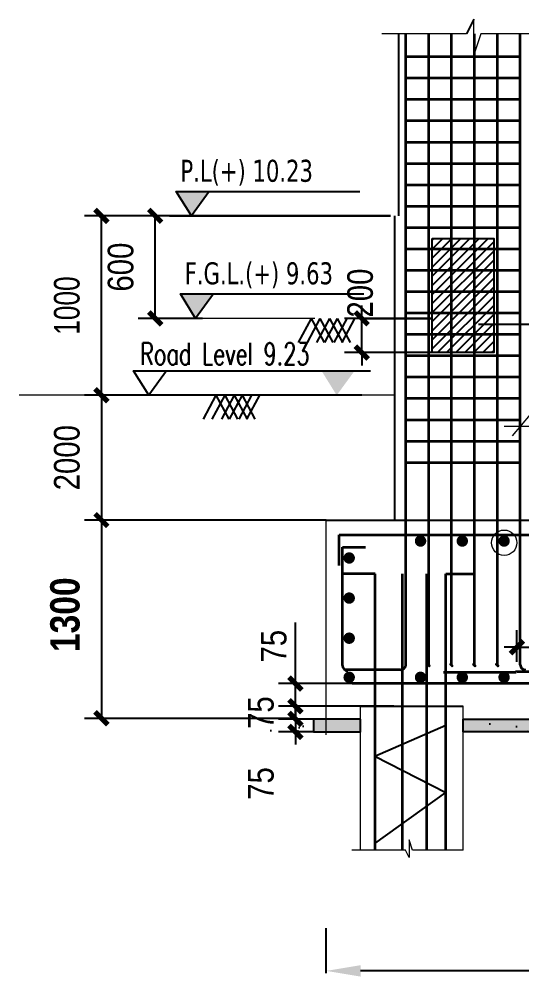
# Model space of a CAD drawing. Header units: millimetres. Extents: x 6239764 to 13047540, y 367704 to 979893.
# Drawn here: x 6505026 to 6507967, y 401180 to 406790 of the extents above; entities that cross this region are included whole.
import ezdxf

# ---------------------------------------------------------------- set-up
doc = ezdxf.new("R2010")
doc.units = ezdxf.units.MM
doc.header["$LTSCALE"] = 300
doc.linetypes.add('DASHED2', pattern=[0.375, 0.25, -0.125])
doc.linetypes.add('K', pattern=[2.5, 1.25, -0.25, 0.25, -0.25, 0.25, -0.25])
doc.layers.add('07', color=6, linetype='K')
doc.layers.add('DIM', color=4, linetype='Continuous')
for name, color, linetype, lineweight in [('covering', 7, 'Continuous', 15), ('dimension', 194, 'Continuous', 20), ('ROD', 10, 'Continuous', 35)]:
    doc.layers.add(name, color=color, linetype=linetype, lineweight=lineweight)
doc.styles.add('1-100', font='romans.shx', dxfattribs={"height": 200})
doc.styles.add('AFTXT', font='')
doc.styles.add('NARROW', font='ARIALN.TTF')
doc.styles.get("Standard").update_dxf_attribs({"font": 'txt8.shx', "width": 0.7, "bigfont": 'hztxt_ii.shx'})
doc.styles.add('TEXT', font='swisscl.ttf')
doc.styles.get('AFTXT').set_extended_font_data('Romans.shx')
doc.linetypes.add('ZIGZAG', pattern='A,0.0001,-0.2,[131,ltypeshp.shx,S=0.2,R=0,X=-0.2,Y=0],-0.4,[131,ltypeshp.shx,S=0.2,R=180,X=0.2,Y=0],-0.2', length=0.8001)
doc.dimstyles.new('1-100', dxfattribs={"dimtxt": 210, "dimasz": 200, "dimexe": 250, "dimexo": 150, "dimgap": 75, "dimtad": 1, "dimdec": 0, "dimzin": 3, "dimdsep": 46, "dimtxsty": '1-100', "dimcen": 0.09, "dimclrd": 161, "dimclre": 161, "dimclrt": 161, "dimadec": 0, "dimazin": 0, "dimtfac": 1, "dimtdec": 0, "dimtofl": 0, "dimtmove": 2, "dimatfit": 3, "dimfxl": 1, "dimtolj": 1, "dimtzin": 0, "dimarcsym": 0})
doc.dimstyles.new('1_8 N1', dxfattribs={"dimscale": 1.5, "dimtxt": 48, "dimasz": 36, "dimexe": 18, "dimexo": 18, "dimgap": 15, "dimtad": 1, "dimdec": 1, "dimzin": 3, "dimdsep": 46, "dimlunit": 4, "dimtxsty": 'TEXT', "dimblk": 'ARCHTICK', "dimcen": 5, "dimdle": 18, "dimclrd": 8, "dimclre": 8, "dimclrt": 256, "dimadec": 0, "dimazin": 0, "dimtfac": 1, "dimtdec": 1, "dimtix": 1, "dimtmove": 0, "dimatfit": 3, "dimfxl": 0.18, "dimtvp": 0.75, "dimtolj": 1, "dimtzin": 0, "dimlwe": -1, "dimarcsym": 0})
doc.dimstyles.new('IED-2', dxfattribs={"dimscale": 50, "dimtxt": 3, "dimasz": 0.5, "dimexe": 2, "dimexo": 0, "dimgap": 2.5, "dimtad": 1, "dimdec": 0, "dimzin": 0, "dimdsep": 46, "dimtxsty": 'AFTXT', "dimblk": '_DOT7', "dimcen": 0.09, "dimclre": 7, "dimclrt": 3, "dimadec": 0, "dimazin": 0, "dimtfac": 1, "dimtdec": 0, "dimtix": 1, "dimtmove": 0, "dimatfit": 3, "dimldrblk": '_DOT7', "dimfxl": 1, "dimtolj": 1, "dimtzin": 0, "dimarcsym": 0})

# ---------------------------------------------------------------- blocks, each defined once
blk = doc.blocks.new('_ArchTick')
at = {"color": 0, "linetype": 'ByBlock', "const_width": 0.4}
blk.add_lwpolyline([(-0.5, -0.5), (0.5, 0.5)], dxfattribs=at)
blk = doc.blocks.new('*D802')
at = {"color": 7, "lineweight": -2, "transparency": 16777216}
for p, q in [((6507198, 405639.2), (6505406.9, 405639.2)), ((6507030.1, 404589.2), (6505406.9, 404589.2))]:
    blk.add_line(p, q, dxfattribs=at)
at = {"color": 0, "lineweight": -2, "transparency": 16777216}
blk.add_line((6505506.9, 404589.2), (6505506.9, 405639.2), dxfattribs=at)
at = {"layer": 'Defpoints', "color": 0, "transparency": 16777216}
for p in [(6505506.9, 405639.2), (6507198, 405639.2, 0), (6507030.1, 404589.2)]:
    blk.add_point(p, dxfattribs=at)
at = {"color": 0, "lineweight": -2, "transparency": 16777216, "xscale": 75, "yscale": 75, "zscale": 75}
for p, rotation in [((6505506.9, 405639.2), 90), ((6505506.9, 404589.2), 270)]:
    blk.add_blockref('_ArchTick', p, dxfattribs=dict(at, rotation=rotation))
at = {"color": 3, "transparency": 16777216, "insert": (6505305, 405114.2), "char_height": 150, "attachment_point": 5, "rotation": 90, "style": 'NARROW'}
blk.add_mtext('\\A1;{\\fSwis721 LtCn BT|b0|i0|c0|p34;1000}', dxfattribs=at)
blk = doc.blocks.new('_DOT7')
at = {"color": 7, "linetype": 'Continuous'}
blk.add_line((-0.5, 0), (-1, 0), dxfattribs=at)
at = {"color": 7, "linetype": 'Continuous', "const_width": 0.5}
blk.add_lwpolyline([(-0.25, 0, 1), (0.25, 0, 1), (-0.25, 0, 1)], format="xyb", dxfattribs=at)
blk = doc.blocks.new('*D803')
at = {"color": 7, "lineweight": -2, "transparency": 16777216}
for p, q in [((6506823, 403858.9), (6505406.9, 403858.9)), ((6506638.3, 402698.5), (6505406.9, 402698.5))]:
    blk.add_line(p, q, dxfattribs=at)
at = {"color": 0, "lineweight": -2, "transparency": 16777216}
blk.add_line((6505506.9, 403858.9), (6505506.9, 402698.5), dxfattribs=at)
at = {"layer": 'Defpoints', "color": 0, "transparency": 16777216}
for p in [(6506823, 403858.9), (6505506.9, 402698.5), (6506638.3, 402698.5, 0)]:
    blk.add_point(p, dxfattribs=at)
at = {"color": 0, "lineweight": -2, "transparency": 16777216, "xscale": 75, "yscale": 75, "zscale": 75}
for p, rotation in [((6505506.9, 403858.9), 90), ((6505506.9, 402698.5), 270)]:
    blk.add_blockref('_ArchTick', p, dxfattribs=dict(at, rotation=rotation))
at = {"color": 3, "transparency": 16777216, "insert": (6505294.4, 403304.8), "char_height": 150, "attachment_point": 5, "rotation": 90, "style": 'NARROW'}
blk.add_mtext('\\A1;{\\fArial Narrow|b1|i0|c0|p34;\\H1.143x;\\C2;1300}', dxfattribs=at)
blk = doc.blocks.new('*D804')
at = {"color": 0, "lineweight": -2, "transparency": 16777216}
for p, q in [((6506642.2, 402902.3), (6506642.2, 403258.8)), ((6506642.2, 402769.5), (6506642.2, 402902.3))]:
    blk.add_line(p, q, dxfattribs=at)
at = {"color": 7, "lineweight": -2, "transparency": 16777216}
for p, q in [((6507217.4, 402902.3), (6506542.2, 402902.3)), ((6507217.4, 402769.5), (6506542.2, 402769.5))]:
    blk.add_line(p, q, dxfattribs=at)
at = {"layer": 'Defpoints', "color": 0, "transparency": 16777216}
for p in [(6506642.2, 402902.3), (6507217.4, 402902.3, 0), (6507217.4, 402769.5, 0)]:
    blk.add_point(p, dxfattribs=at)
at = {"color": 0, "lineweight": -2, "transparency": 16777216, "xscale": 75, "yscale": 75, "zscale": 75}
for p, rotation in [((6506642.2, 402902.3), 90), ((6506642.2, 402769.5), 270)]:
    blk.add_blockref('_ArchTick', p, dxfattribs=dict(at, rotation=rotation))
at = {"color": 3, "transparency": 16777216, "insert": (6506515.9, 403120.7), "char_height": 150, "attachment_point": 5, "rotation": 90, "style": 'NARROW'}
blk.add_mtext('\\A1;75', dxfattribs=at)
blk = doc.blocks.new('*D805')
at = {"color": 0, "lineweight": -2, "transparency": 16777216}
for p, q in [((6507030.1, 405039.2), (6507030.1, 405114.2)), ((6507030.1, 404839.2), (6507030.1, 405039.2)), ((6507030.1, 404839.2), (6507030.1, 404764.2))]:
    blk.add_line(p, q, dxfattribs=at)
at = {"color": 7, "lineweight": -2, "transparency": 16777216}
for p, q in [((6507443, 405039.2), (6506930.1, 405039.2)), ((6507443, 404839.2), (6506930.1, 404839.2))]:
    blk.add_line(p, q, dxfattribs=at)
at = {"layer": 'Defpoints', "color": 0, "transparency": 16777216}
for p in [(6507030.1, 405039.2), (6507443, 405039.2, 0), (6507443, 404839.2, 0)]:
    blk.add_point(p, dxfattribs=at)
at = {"color": 0, "lineweight": -2, "transparency": 16777216, "xscale": 75, "yscale": 75, "zscale": 75}
for p, rotation in [((6507030.1, 405039.2), 270), ((6507030.1, 404839.2), 90)]:
    blk.add_blockref('_ArchTick', p, dxfattribs=dict(at, rotation=rotation))
at = {"color": 3, "transparency": 16777216, "insert": (6507021.4, 405187.3), "char_height": 150, "attachment_point": 5, "rotation": 90, "style": 'NARROW'}
blk.add_mtext('\\A1;200', dxfattribs=at)
blk = doc.blocks.new('*D797')
at = {"color": 0, "lineweight": -2, "transparency": 16777216}
for p, q in [((6506642.2, 402769.5), (6506642.2, 402844.5)), ((6506642.2, 402769.5), (6506642.2, 402694.5)), ((6506642.2, 402694.5), (6506642.2, 402619.5))]:
    blk.add_line(p, q, dxfattribs=at)
at = {"color": 7, "lineweight": -2, "transparency": 16777216}
for p, q in [((6507023, 402769.5), (6506542.2, 402769.5)), ((6506748, 402694.5), (6506542.2, 402694.5))]:
    blk.add_line(p, q, dxfattribs=at)
at = {"layer": 'Defpoints', "color": 0, "transparency": 16777216}
for p in [(6507023, 402769.5, 0), (6506642.2, 402694.5), (6506748, 402694.5, 0)]:
    blk.add_point(p, dxfattribs=at)
at = {"color": 0, "lineweight": -2, "transparency": 16777216, "xscale": 75, "yscale": 75, "zscale": 75}
for p, rotation in [((6506642.2, 402769.5), 270), ((6506642.2, 402694.5), 90)]:
    blk.add_blockref('_ArchTick', p, dxfattribs=dict(at, rotation=rotation))
at = {"color": 3, "transparency": 16777216, "insert": (6506440.9, 402732), "char_height": 150, "attachment_point": 5, "rotation": 90, "style": 'NARROW'}
blk.add_mtext('\\A1;75', dxfattribs=at)
blk = doc.blocks.new('*D798')
at = {"color": 0, "lineweight": -2, "transparency": 16777216}
for p, q in [((6506642.2, 402694.5), (6506642.2, 402769.5)), ((6506642.2, 402694.5), (6506642.2, 402619.5)), ((6506642.2, 402619.5), (6506642.2, 402544.5))]:
    blk.add_line(p, q, dxfattribs=at)
at = {"color": 7, "lineweight": -2, "transparency": 16777216}
for p, q in [((6506754.7, 402694.5), (6506542.2, 402694.5)), ((6506754.7, 402619.5), (6506542.2, 402619.5))]:
    blk.add_line(p, q, dxfattribs=at)
at = {"layer": 'Defpoints', "color": 0, "transparency": 16777216}
for p in [(6506754.7, 402694.5), (6506642.2, 402619.5), (6506754.7, 402619.5, 0)]:
    blk.add_point(p, dxfattribs=at)
at = {"color": 0, "lineweight": -2, "transparency": 16777216, "xscale": 75, "yscale": 75, "zscale": 75}
for p, rotation in [((6506642.2, 402694.5), 270), ((6506642.2, 402619.5), 90)]:
    blk.add_blockref('_ArchTick', p, dxfattribs=dict(at, rotation=rotation))
at = {"color": 3, "transparency": 16777216, "insert": (6506440.9, 402317.2), "char_height": 150, "attachment_point": 5, "rotation": 90, "style": 'NARROW'}
blk.add_mtext('\\A1;75', dxfattribs=at)
blk = doc.blocks.new('*D799')
at = {"color": 7, "lineweight": -2, "transparency": 16777216}
for p, q in [((6507938, 403029), (6507938, 403214.7)), ((6508388, 403029), (6508388, 403214.7))]:
    blk.add_line(p, q, dxfattribs=at)
at = {"color": 0, "lineweight": -2, "transparency": 16777216}
for p, q in [((6507938, 403114.7), (6507863, 403114.7)), ((6507938, 403114.7), (6508388, 403114.7)), ((6508388, 403114.7), (6508463, 403114.7))]:
    blk.add_line(p, q, dxfattribs=at)
at = {"layer": 'Defpoints', "color": 0, "transparency": 16777216}
for p in [(6508388, 403114.7), (6507938, 403029, 0), (6508388, 403029, 0)]:
    blk.add_point(p, dxfattribs=at)
at = {"color": 0, "lineweight": -2, "transparency": 16777216, "xscale": 75, "yscale": 75, "zscale": 75}
blk.add_blockref('_ArchTick', (6507938, 403114.7), dxfattribs=at)
at = {"color": 0, "lineweight": -2, "transparency": 16777216, "xscale": 75, "yscale": 75, "zscale": 75, "rotation": 180}
blk.add_blockref('_ArchTick', (6508388, 403114.7), dxfattribs=at)
at = {"color": 3, "transparency": 16777216, "insert": (6508163, 403316.3), "char_height": 150, "attachment_point": 5, "style": 'NARROW'}
blk.add_mtext('\\A1;450', dxfattribs=at)
blk = doc.blocks.new('*D800')
at = {"color": 7, "lineweight": -2, "transparency": 16777216}
for p, q in [((6507030.1, 404589.2), (6505406.9, 404589.2)), ((6506823, 403858.9), (6505406.9, 403858.9))]:
    blk.add_line(p, q, dxfattribs=at)
at = {"color": 0, "lineweight": -2, "transparency": 16777216}
blk.add_line((6505506.9, 404589.2), (6505506.9, 403858.9), dxfattribs=at)
at = {"layer": 'Defpoints', "color": 0, "transparency": 16777216}
for p in [(6507030.1, 404589.2, 0), (6505506.9, 403858.9), (6506823, 403858.9)]:
    blk.add_point(p, dxfattribs=at)
at = {"color": 0, "lineweight": -2, "transparency": 16777216, "xscale": 75, "yscale": 75, "zscale": 75}
for p, rotation in [((6505506.9, 404589.2), 90), ((6505506.9, 403858.9), 270)]:
    blk.add_blockref('_ArchTick', p, dxfattribs=dict(at, rotation=rotation))
at = {"color": 3, "transparency": 16777216, "insert": (6505305.3, 404224), "char_height": 150, "attachment_point": 5, "rotation": 90, "style": 'NARROW'}
blk.add_mtext('\\A1;2000', dxfattribs=at)
blk = doc.blocks.new('*D801')
at = {"color": 7, "lineweight": -2, "transparency": 16777216}
for p, q in [((6506098, 405639.2), (6505721.5, 405639.2)), ((6506098, 405039.2), (6505721.5, 405039.2))]:
    blk.add_line(p, q, dxfattribs=at)
at = {"color": 0, "lineweight": -2, "transparency": 16777216}
blk.add_line((6505821.5, 405039.2), (6505821.5, 405639.2), dxfattribs=at)
at = {"layer": 'Defpoints', "color": 0, "transparency": 16777216}
for p in [(6505821.5, 405639.2), (6506098, 405639.2, 0), (6506098, 405039.2, 0)]:
    blk.add_point(p, dxfattribs=at)
at = {"color": 0, "lineweight": -2, "transparency": 16777216, "xscale": 75, "yscale": 75, "zscale": 75}
for p, rotation in [((6505821.5, 405639.2), 90), ((6505821.5, 405039.2), 270)]:
    blk.add_blockref('_ArchTick', p, dxfattribs=dict(at, rotation=rotation))
at = {"color": 3, "transparency": 16777216, "insert": (6505619.9, 405339.2), "char_height": 150, "attachment_point": 5, "rotation": 90, "style": 'NARROW'}
blk.add_mtext('\\A1;600', dxfattribs=at)
blk = doc.blocks.new('*D806')
at = {"layer": '07', "color": 161, "linetype": 'Continuous', "lineweight": -2, "ltscale": 0.1, "transparency": 16777216}
for p, q in [((6506823, 401206.8), (6506823, 401470.3)), ((6525823, 401206.8), (6525823, 401470.3)), ((6525623, 401220.3), (6507023, 401220.3))]:
    blk.add_line(p, q, dxfattribs=at)
at = {"layer": '07', "color": 161, "linetype": 'Continuous', "ltscale": 0.1, "transparency": 16777216}
for points in [[(6507023, 401253.6), (6507023, 401187), (6506823, 401220.3)], [(6525623, 401253.6), (6525623, 401187), (6525823, 401220.3)]]:
    blk.add_solid(points, dxfattribs=at)
at = {"layer": 'Defpoints', "color": 0, "linetype": 'Continuous', "ltscale": 0.1, "transparency": 16777216}
for p in [(6506823, 401220.3), (6506823, 401056.8), (6525823, 401056.8)]:
    blk.add_point(p, dxfattribs=at)
at = {"layer": '07', "color": 161, "linetype": 'Continuous', "ltscale": 0.1, "transparency": 16777216, "insert": (6516323, 401395.3), "char_height": 200, "attachment_point": 5, "style": '1-100'}
blk.add_mtext('\\A1;19000', dxfattribs=at)

msp = doc.modelspace()

# ---------------------------------------------------------------- hatches: boundary and pattern name
h = msp.add_hatch()
h.set_pattern_fill('ANSI31', color=256, scale=299.999995, style=0)
h.set_pattern_definition([(45, (2548165.32, 1049007.72), (-26.51650382, 26.51650382), [])])
h.paths.add_polyline_path([(6507443, 404839.2), (6507569.5, 404839.2), (6507569.5, 405506.1), (6507443, 405506.1)])
h.paths.add_polyline_path([(6507569.5, 404839.2), (6507693.7, 404839.2), (6507693.7, 405506.1), (6507569.5, 405506.1)])
h.paths.add_polyline_path([(6507693.7, 404839.2), (6507803, 404839.2), (6507803, 405506.1), (6507693.7, 405506.1)])
edge = h.paths.add_edge_path()
edge.add_line((6507803, 404839.2), (6507803, 404839.2))
edge.add_line((6507803, 404839.2), (6507803, 405506.1))
edge.add_line((6507792.1, 405506.1), (6507813.9, 405506.1))
edge.add_line((6507803, 405506.1), (6507803, 404839.2))
at = {"lineweight": 25}
h = msp.add_hatch(dxfattribs=at)
h.set_pattern_fill('AR-CONC', color=9, scale=50)
h.set_pattern_definition([(50, (6350554.7, 709315.18), (358.6301, -31.37607), [37.5, -412.5]), (355, (6350554.7, 709315.18), (-69.37567, 376.09607), [30, -330]), (100.45144, (6350584.6, 709312.56), (289.25442, 344.72), [31.8701, -350.57106]), (46.1842, (6350554.7, 709415.2), (533.62067, -82.75964), [56.25, -618.75]), (96.63564, (6350599.2, 709408.3), (467.331, 487.0593), [47.8052, -525.8569]), (351.18416, (6350554.7, 709415.2), (467.331, 487.0593), [45, -495]), (21, (6350604.7, 709390.18), (298.45353, -201.30945), [37.5, -412.5]), (326, (6350604.7, 709390.18), (121.65767, 362.57502), [30, -330]), (71.45144, (6350629.58, 709373.4), (420.1112, 161.26558), [31.8701, -350.57106]), (37.5, (6350554.7, 709315.18), (6.07993, 166.446927), [0, -326, 0, -335, 0, -331.25]), (7.5, (6350554.7, 709315.18), (131.53477, 197.20586), [0, -191, 0, -318.5, 0, -126.25]), (327.5, (6350443.2, 709315.18), (266.91122, -11.277436), [0, -125, 0, -390, 0, -517.5]), (317.5, (6350393.2, 709315.18), (291.59308, 50.05249), [0, -162.5, 0, -259, 0, -367.5])])
h.paths.add_polyline_path([(6507288.7, 402694.5), (6508188.7, 402694.5), (6508188.7, 402619.5), (6507288.7, 402619.5)])
h.paths.add_polyline_path([(6510823, 402694.5), (6511095.7, 402694.5), (6511095.7, 402619.5), (6510823, 402619.5)])
h.paths.add_polyline_path([(6506688.7, 402694.5), (6506413.7, 402694.5), (6506413.7, 402619.5), (6506688.7, 402619.5)])
h = msp.add_hatch(dxfattribs=at)
h.set_pattern_fill('AR-CONC', color=9, scale=20)
h.set_pattern_definition([(50, (6350554.71, 709407.26), (143.452037, -12.550427), [15, -165]), (355, (6350554.7, 709407.26), (-27.750267, 150.438427), [12, -132]), (100.451444, (6350566.66, 709406.22), (115.70177, 137.888), [12.74804, -140.22842]), (46.1842, (6350554.7, 709447.26), (213.44827, -33.10386), [22.5, -247.5]), (96.635635, (6350572.5, 709444.5), (186.93239, 194.82372), [19.12207, -210.34275]), (351.184164, (6350554.7, 709447.26), (186.93239, 194.82372), [18, -198]), (21, (6350574.71, 709437.26), (119.38141, -80.52378), [15, -165]), (326, (6350574.7, 709437.26), (48.663066, 145.03001), [12, -132]), (71.451445, (6350584.65, 709430.55), (168.044475, 64.50623), [12.74804, -140.22842]), (37.5, (6350554.706, 709407.263), (2.431971, 66.578771), [0, -130.4, 0, -134, 0, -132.5]), (7.5, (6350554.706, 709407.26), (52.613907, 78.882342), [0, -76.4, 0, -127.4, 0, -50.5]), (327.5, (6350510.106, 709407.263), (106.764487, -4.510974), [0, -50, 0, -156, 0, -207]), (317.5, (6350490.11, 709407.26), (116.637234, 20.020996), [0, -65, 0, -103.6, 0, -147])])
h.paths.add_polyline_path([(6510623, 402694.5), (6511523, 402694.5), (6511523, 402619.5), (6510623, 402619.5)])
h.paths.add_polyline_path([(6507623, 402694.5), (6508523, 402694.5), (6508523, 402619.5), (6507623, 402619.5)])
h.paths.add_polyline_path([(6507023, 402694.5), (6506748, 402694.5), (6506748, 402619.5), (6507023, 402619.5)])
h = msp.add_hatch(dxfattribs=at)
h.set_pattern_fill('AR-CONC', color=9, scale=50)
h.set_pattern_definition([(50, (6352054.7, 709315.18), (358.6301, -31.37607), [37.5, -412.5]), (355, (6352054.7, 709315.18), (-69.37567, 376.09607), [30, -330]), (100.45144, (6352084.6, 709312.56), (289.25442, 344.72), [31.8701, -350.57106]), (46.1842, (6352054.7, 709415.2), (533.62067, -82.75964), [56.25, -618.75]), (96.63564, (6352099.2, 709408.3), (467.331, 487.0593), [47.8052, -525.8569]), (351.18416, (6352054.7, 709415.2), (467.331, 487.0593), [45, -495]), (21, (6352104.7, 709390.18), (298.45353, -201.30945), [37.5, -412.5]), (326, (6352104.7, 709390.18), (121.65767, 362.57502), [30, -330]), (71.45144, (6352129.58, 709373.4), (420.1112, 161.26558), [31.8701, -350.57106]), (37.5, (6352054.7, 709315.18), (6.07993, 166.446927), [0, -326, 0, -335, 0, -331.25]), (7.5, (6352054.7, 709315.18), (131.53477, 197.20586), [0, -191, 0, -318.5, 0, -126.25]), (327.5, (6351943.2, 709315.18), (266.91122, -11.277436), [0, -125, 0, -390, 0, -517.5]), (317.5, (6351893.2, 709315.18), (291.59308, 50.05249), [0, -162.5, 0, -259, 0, -367.5])])
h.paths.add_polyline_path([(6508788.7, 402694.5), (6509688.7, 402694.5), (6509688.7, 402619.5), (6508788.7, 402619.5)])
h.paths.add_polyline_path([(6512323, 402694.5), (6512595.7, 402694.5), (6512595.7, 402619.5), (6512323, 402619.5)])
h.paths.add_polyline_path([(6508188.7, 402694.5), (6507913.7, 402694.5), (6507913.7, 402619.5), (6508188.7, 402619.5)])
at = {"layer": 'DIM', "ltscale": 3}
for points in [[(6506138.1, 405782.6), (6505944.3, 405782.6), (6506033.3, 405639.2)], [(6506163.1, 405182.6), (6505969.3, 405182.6), (6506058.3, 405039.2)], [(6506988.5, 404732.6), (6506794.7, 404732.6), (6506883.7, 404589.2)]]:
    msp.add_hatch(color=256, dxfattribs=at).paths.add_polyline_path(points)
at = {"layer": 'ROD'}
h = msp.add_hatch(dxfattribs=at)
h.set_pattern_fill('ANSI31', color=256)
h.set_pattern_definition([(45, (6340567.84384, 709412.24122), (-0.08838834765, 0.08838834765), [])])
h.paths.add_polyline_path([(6507428.1, 403010.8, 1), (6507415.4, 403010.8, 1)])
h = msp.add_hatch(dxfattribs=at)
h.set_pattern_fill('ANSI31', color=256)
h.set_pattern_definition([(45, (6340701.84384, 709412.24122), (-0.08838834765, 0.08838834765), [])])
h.paths.add_polyline_path([(6507562.1, 403010.8, 1), (6507549.4, 403010.8, 1)])
h = msp.add_hatch(dxfattribs=at)
h.set_pattern_fill('ANSI31', color=256)
h.set_pattern_definition([(45, (6340835.84384, 709412.24122), (-0.08838834765, 0.08838834765), [])])
h.paths.add_polyline_path([(6507696.1, 403010.8, 1), (6507683.4, 403010.8, 1)])
h = msp.add_hatch(dxfattribs=at)
h.set_pattern_fill('ANSI31', color=256)
h.set_pattern_definition([(45, (6340969.84384, 709412.24122), (-0.08838834765, 0.08838834765), [])])
h.paths.add_polyline_path([(6507830.1, 403010.8, 1), (6507817.4, 403010.8, 1)])

# ---------------------------------------------------------------- linework, layer by layer
at = {"lineweight": 25}
for p, q in [((6507686, 406790.4), (6507643.6, 406705)), ((6507248, 405639.2), (6507248, 406705)), ((6505905.1, 405639.2, 0), (6507198, 405639.2, 0)), ((6506123, 405639.2, 0), (6506098, 405639.2, 0)), ((6507223, 403858.9), (6507223, 405639.2)), ((6507030.1, 405039.2, 0), (6507443, 405039.2, 0)), ((6506823, 403858.9, 0), (6511423, 403858.9, 0)), ((6507510.7, 402967.3, 0), (6507810.7, 402967.3, 0))]:
    msp.add_line(p, q, dxfattribs=at)
at = {"lineweight": 0, "ltscale": 1500}
for p, q in [((6506730.2, 405639.2, 0), (6505878.9, 405639.2, 0)), ((6506755.2, 405039.2, 0), (6505903.9, 405039.2)), ((6507223, 404589.2), (6505025.6, 404589.2))]:
    msp.add_line(p, q, dxfattribs=at)
at = {"color": 7, "lineweight": 25}
for p, q in [((6506734.2, 405039.2), (6506658.8, 404898.5, 0)), ((6506785.9, 405039.2), (6506710.5, 404898.5, 0)), ((6506734.2, 405039.2), (6506809.6, 404898.5, 0)), ((6506841.6, 405039.2), (6506766.2, 404898.5, 0)), ((6506785.9, 405039.2), (6506861.3, 404898.5, 0)), ((6506887.3, 405039.2), (6506811.9, 404898.5, 0)), ((6506841.6, 405039.2), (6506917, 404898.5, 0)), ((6506943, 405039.2), (6506867.6, 404898.5, 0)), ((6506887.3, 405039.2), (6506962.7, 404898.5, 0)), ((6506988.7, 405039.2), (6506913.3, 404898.5, 0)), ((6506176.8, 404589.2), (6506101.4, 404448.5, 0)), ((6506228.4, 404589.2), (6506153, 404448.5, 0)), ((6506176.8, 404589.2), (6506252.2, 404448.5, 0)), ((6506284.1, 404589.2), (6506208.7, 404448.5, 0)), ((6506228.4, 404589.2), (6506303.9, 404448.5, 0)), ((6506329.8, 404589.2), (6506254.4, 404448.5, 0)), ((6506284.1, 404589.2), (6506359.5, 404448.5, 0)), ((6506385.5, 404589.2), (6506310.1, 404448.5, 0)), ((6506329.8, 404589.2), (6506405.2, 404448.5, 0)), ((6506431.2, 404589.2), (6506355.8, 404448.5, 0))]:
    msp.add_line(p, q, dxfattribs=at)
at = {"lineweight": 0}
for p, q in [((6508015, 404476.8), (6507911, 404351.4)), ((6507863.5, 404408.2), (6508129, 404408.2))]:
    msp.add_line(p, q, dxfattribs=at)
at = {"lineweight": 25, "elevation": 0}
for points in [[(6507023, 402694.5), (6506748, 402694.5), (6506748, 402619.5), (6507023, 402619.5)], [(6507623, 402694.5), (6508523, 402694.5), (6508523, 402619.5), (6507623, 402619.5)]]:
    msp.add_lwpolyline(points, close=True, dxfattribs=at)
at = {"layer": 'covering', "lineweight": 0, "ltscale": 1500}
for p, q in [((6506823, 402602.4, 0), (6506823, 403858.9, 0)), ((6507023, 401926.2, 0), (6507023, 402769.5, 0)), ((6507023, 401926.2, 0), (6507023, 402769.5, 0)), ((6507523, 401926.2, 0), (6507523, 402769.5, 0)), ((6507623, 401926.2, 0), (6507623, 402769.5, 0))]:
    msp.add_line(p, q, dxfattribs=at)
at = {"layer": 'covering', "linetype": 'DASHED2', "lineweight": 0, "ltscale": 1500}
for points in [[(6508159.6, 406705.1), (6507727.8, 406705.1), (6507686, 406582.3), (6507686, 406790.4)], [(6507643.6, 406705), (6507148, 406705)]]:
    msp.add_lwpolyline(points, dxfattribs=at)
at = {"layer": 'covering', "linetype": 'DASHED2', "lineweight": 0, "ltscale": 1500, "elevation": 0}
msp.add_lwpolyline([(6507623, 401926.2), (6507327.8, 401926.2), (6507306.9, 401987.6), (6507306.9, 401883.5), (6507285.7, 401926.3), (6506973, 401926.2)], dxfattribs=at)
at = {"layer": 'DIM', "linetype": 'ZIGZAG', "ltscale": 0.1}
msp.add_line((6507023, 402769.5, 0), (6507623, 402769.5, 0), dxfattribs=at)
at = {"layer": 'DIM', "ltscale": 3, "elevation": 0}
msp.add_lwpolyline([(6506137.9, 405782.3), (6506033.3, 405639.2), (6505944.3, 405782.6), (6507018.4, 405782.6)], dxfattribs=at)
at = {"layer": 'DIM'}
msp.add_lwpolyline([(6507443, 405506.1), (6507803, 405506.1), (6507803, 404839.2), (6507443, 404839.2)], close=True, dxfattribs=at)
at = {"layer": 'DIM', "ltscale": 3}
for points in [[(6506162.9, 405182.3), (6506058.3, 405039.2), (6505969.3, 405182.6), (6507043.4, 405182.6)], [(6505888.3, 404732.3), (6505783.7, 404589.2), (6505694.7, 404732.6), (6507081.1, 404732.6)]]:
    msp.add_lwpolyline(points, dxfattribs=at)
at = {"layer": 'dimension', "lineweight": 20, "ltscale": 100}
msp.add_circle((6507864, 403726.3, 0), 74.3, dxfattribs=at)
at = {"layer": 'ROD'}
for p, q in [((6507288, 403011.6), (6507288, 406705)), ((6507422, 403011.6), (6507422, 406705)), ((6507556, 403011.6), (6507556, 406705)), ((6507690, 403011.6), (6507690, 406705.1)), ((6507824, 403011.6), (6507824, 406705.1)), ((6507958, 403011.6), (6507958, 406705.1)), ((6507288, 406571.5), (6507958, 406571.5)), ((6507288, 406446.5), (6507958, 406446.5)), ((6507288, 406321.5), (6507958, 406321.5)), ((6507288, 406196.5), (6507958, 406196.5)), ((6507288, 406071.5), (6507958, 406071.5)), ((6507288, 405946.5), (6507958, 405946.5)), ((6507288, 405821.5), (6507958, 405821.5)), ((6507288, 405696.5), (6507958, 405696.5)), ((6507288, 405571.5), (6507958, 405571.5)), ((6507288, 405446.5), (6507958, 405446.5)), ((6507288, 405321.5), (6507958, 405321.5)), ((6507288, 405196.5), (6507958, 405196.5)), ((6507288, 405071.5), (6507958, 405071.5)), ((6507288, 404946.5), (6507958, 404946.5)), ((6507288, 404821.5), (6507958, 404821.5)), ((6507288, 404696.5), (6507958, 404696.5)), ((6507288, 404571.5), (6507958, 404571.5)), ((6507288, 404446.5), (6507958, 404446.5)), ((6507288, 404321.5), (6507958, 404321.5)), ((6507288, 404196.5), (6507958, 404196.5)), ((6506898, 403772.4, 0), (6525723.5, 403772.4, 0)), ((6506918, 403006.8, 0), (6506918, 403699.9, 0)), ((6506918, 403699.9, 0), (6507051.9, 403699.9, 0)), ((6507108.6, 403543.3, 0), (6506920.7, 403543.3, 0)), ((6507108.6, 401926.2, 0), (6507108.6, 403543.3, 0)), ((6507269.6, 401926.2, 0), (6507269.6, 403543.3, 0)), ((6507411.9, 401926.2, 0), (6507411.9, 403543.3, 0)), ((6507522.9, 401926.2, 0), (6507522.9, 403543.3, 0)), ((6507680.6, 403541.6, 0), (6507522.9, 403541.6, 0)), ((6507258, 402981.6), (6506931.8, 402981.6)), ((6507934.7, 402967.4, 0), (6507509.6, 402967.4, 0)), ((6507938, 402970.4, 0), (6507938, 402979.3, 0)), ((6508358, 402970.4, 0), (6507938, 402970.4, 0)), ((6506974.6, 402904.6, 0), (6525735.7, 402904.6, 0))]:
    msp.add_line(p, q, dxfattribs=at)
at = {"layer": 'ROD', "lineweight": 25}
for p, q in [((6507106.6, 402477.7, 0), (6507522.9, 402658.8, 0)), ((6507106.6, 402477.7, 0), (6507523, 402263.8, 0)), ((6507106.6, 401966.4, 0), (6507523, 402263.8, 0))]:
    msp.add_line(p, q, dxfattribs=at)
at = {"layer": 'ROD', "elevation": 0}
msp.add_lwpolyline([(6506896.1, 403772.4), (6506896.1, 403592.7)], dxfattribs=at)
at = {"layer": 'ROD', "const_width": 33.4, "elevation": 0}
for points in [[(6507391, 403736.2, -1), (6507357.6, 403736.2, -1)], [(6507635.4, 403736.2, -1), (6507602, 403736.2, -1)], [(6507879.9, 403736.2, -1), (6507846.5, 403736.2, -1)], [(6506973.5, 403637.1, -1), (6506940.1, 403637.1, -1)], [(6506973.5, 403402.3, -1), (6506940.1, 403402.3, -1)], [(6506973.5, 403167.6, -1), (6506940.1, 403167.6, -1)], [(6506973.5, 402938.6, -1), (6506940.1, 402938.6, -1)], [(6507391, 402938.6, -1), (6507357.6, 402938.6, -1)], [(6507635.4, 402938.6, -1), (6507602, 402938.6, -1)], [(6507879.9, 402938.6, -1), (6507846.5, 402938.6, -1)]]:
    msp.add_lwpolyline(points, format="xyb", close=True, dxfattribs=at)
at = {"layer": 'ROD'}
for centre, start, end in [((6506948, 403006.8, 0), 180, 270), ((6507258, 403011.6), 270, 0), ((6507988, 403011.6), 180, 270)]:
    msp.add_arc(centre, 30, start, end, dxfattribs=at)

# ---------------------------------------------------------------- texts
at = {"ltscale": 1500, "char_height": 128.656, "width": 143551.162, "attachment_point": 1}
for s, insert in [('{\\fVerdana|b0|i0|c0|p34;P.L(+) 10.23}', (6505969.2, 405967.5, 0)), ('{\\fVerdana|b0|i0|c0|p34;F.G.L.(+) 9.63}', (6505994.2, 405367.5))]:
    msp.add_mtext(s, dxfattribs=dict(at, insert=insert))
at = {"ltscale": 1500, "insert": (6505733, 404895.8), "char_height": 128.656, "attachment_point": 1}
msp.add_mtext('Road Level 9.23', dxfattribs=at)

# ---------------------------------------------------------------- dimensions: what is measured, and where the dimension line sits
for base, p2, text, picture, middle in [((6505506.9, 405639.2, 0), (6507198, 405639.2, 0), '{\\fSwis721 LtCn BT|b0|i0|c0|p34;1000}', '*D802', (6505305, 405114.2, 0)), ((6505506.9, 403858.9, 0), (6506823, 403858.9, 0), '2000', '*D800', (6505305.3, 404224, 0))]:
    dim = msp.add_linear_dim(base=base, p1=(6507030.1, 404589.2, 0), p2=p2, angle=90, text=text, dimstyle='IED-2', override={"dimasz": 1.5, "dimtxsty": 'NARROW', "dimblk1": 'ArchTick', "dimblk2": 'ArchTick', "dimsah": 1})
    dim.commit()
    dim.dimension.update_dxf_attribs({"geometry": picture, "text_midpoint": middle})
for base, p1, p2, override, picture, middle in [((6505821.5, 405639.2, 0), (6506098, 405039.2, 0), (6506098, 405639.2, 0), {"dimasz": 1.5, "dimtxsty": 'NARROW', "dimblk1": 'ArchTick', "dimblk2": 'ArchTick', "dimsah": 1}, '*D801', (6505619.9, 405339.2, 0)), ((6506642.2, 402694.5, 0), (6507023, 402769.5, 0), (6506748, 402694.5, 0), {"dimasz": 1.5, "dimtxsty": 'NARROW', "dimblk1": 'ArchTick', "dimblk2": 'ArchTick', "dimsah": 1, "dimtmove": 2}, '*D797', (6506440.9, 402732, 0))]:
    dim = msp.add_linear_dim(base=base, p1=p1, p2=p2, angle=90, dimstyle='IED-2', override=override)
    dim.commit()
    dim.dimension.update_dxf_attribs({"geometry": picture, "text_midpoint": middle})
for base, p1, p2, override, picture, middle in [((6507030.1, 405039.2, 0), (6507443, 404839.2), (6507443, 405039.2, 0), {"dimasz": 1.5, "dimtxsty": 'NARROW', "dimblk1": 'ArchTick', "dimblk2": 'ArchTick', "dimsah": 1, "dimtmove": 1}, '*D805', (6507223, 405187.3, 0)), ((6506642.2, 402619.5, 0), (6506754.7, 402694.5, 0), (6506754.7, 402619.5, 0), {"dimasz": 1.5, "dimtxsty": 'NARROW', "dimblk1": 'ArchTick', "dimblk2": 'ArchTick', "dimsah": 1, "dimtmove": 2}, '*D798', (6506440.9, 402317.2, 0))]:
    dim = msp.add_linear_dim(base=base, p1=p1, p2=p2, angle=90, dimstyle='IED-2', override=override)
    dim.commit()
    dim.dimension.update_dxf_attribs({"geometry": picture, "text_midpoint": middle, "dimtype": 160})
for base, p1, p2, text, override, picture, middle in [((6505506.9, 402698.5, 0), (6506823, 403858.9, 0), (6506638.3, 402698.5, 0), '{\\fArial Narrow|b1|i0|c0|p34;\\H1.143x;\\C2;1300}', {"dimasz": 1.5, "dimtxsty": 'NARROW', "dimblk1": 'ArchTick', "dimblk2": 'ArchTick', "dimsah": 1}, '*D803', (6505506.9, 403304.8, 0)), ((6506642.2, 402902.3, 0), (6507217.4, 402769.5, 0), (6507217.4, 402902.3, 0), '75', {"dimasz": 1.5, "dimgap": 1, "dimtxsty": 'NARROW', "dimblk1": 'ArchTick', "dimblk2": 'ArchTick', "dimsah": 1}, '*D804', (6506642.2, 403120.7, 0))]:
    dim = msp.add_linear_dim(base=base, p1=p1, p2=p2, angle=90, text=text, dimstyle='IED-2', override=override)
    dim.commit()
    dim.dimension.update_dxf_attribs({"geometry": picture, "text_midpoint": middle, "dimtype": 160})
dim = msp.add_linear_dim(base=(6508388, 403114.7, 0), p1=(6507938, 403029, 0), p2=(6508388, 403029, 0), dimstyle='IED-2', override={"dimasz": 1.5, "dimtxsty": 'NARROW', "dimblk1": 'ArchTick', "dimblk2": 'ArchTick', "dimsah": 1, "dimtmove": 2})
dim.commit()
dim.dimension.update_dxf_attribs({"geometry": '*D799', "text_midpoint": (6508163, 403316.3, 0)})
at = {"layer": '07', "color": 6, "linetype": 'Continuous', "ltscale": 0.1}
dim = msp.add_linear_dim(base=(6506823, 401220.3, 0), p1=(6525823, 401056.8, 0), p2=(6506823, 401056.8, 0), dimstyle='1-100', dxfattribs=at)
dim.commit()
dim.dimension.update_dxf_attribs({"geometry": '*D806', "text_midpoint": (6516323, 401395.3, 0)})

# ---------------------------------------------------------------- leaders
at = {"layer": 'DIM'}
msp.add_leader([(6507713.2, 405005.1, 0), (6508796.7, 405005.1, 0)], dimstyle='1_8 N1', override={"dimasz": 3.5, "dimclrd": 256}, dxfattribs=at)

doc.saveas('drawing.dxf')
